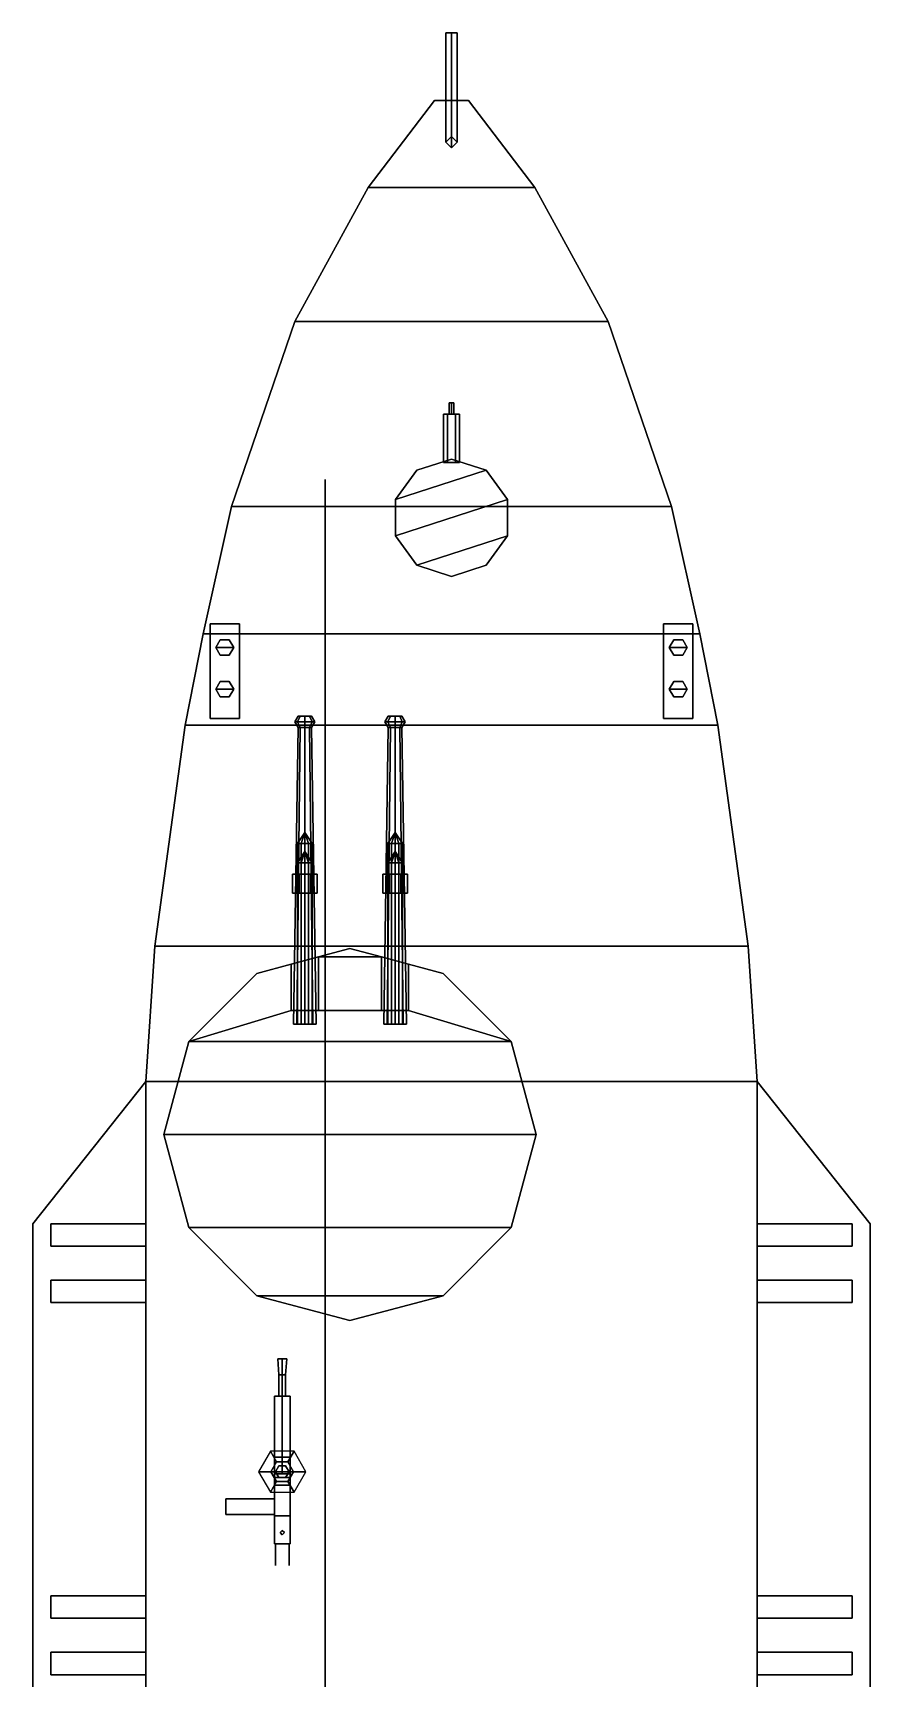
# Model space of a CAD drawing. Header units: millimetres. Extents: x -3.7 to 3.7, y -18 to 52.2.
# Drawn here: x -3.71 to 3.71, y 3.62 to 18.21 of the extents above; entities that cross this region are included whole.
import ezdxf

# ---------------------------------------------------------------- set-up
doc = ezdxf.new("R2010")
doc.units = ezdxf.units.MM
for name, color, linetype in [('barrel', 1, 'Continuous'), ('gun', 1, 'Continuous'), ('gun_mount', 3, 'Continuous'), ('sleeve', 5, 'Continuous'), ('turret', 2, 'Continuous')]:
    doc.layers.add(name, color=color, linetype=linetype)

msp = doc.modelspace()

# ---------------------------------------------------------------- linework, layer by layer
for points in [[(-0.05, 18.21, 3.32), (0, 18.21, 3.27), (0, 17.29, 3.108), (-0.05, 17.24, 3.149)], [(0, 18.21, 3.36), (-0.05, 18.21, 3.32), (-0.05, 17.24, 3.149), (0, 17.19, 3.19)], [(0, 18.21, 3.27), (-0.05, 18.21, 3.32), (0, 18.21, 3.36), (0.05, 18.21, 3.32)], [(0, 18.21, 3.27), (0.05, 18.21, 3.32), (0.05, 17.24, 3.149), (0, 17.29, 3.108)], [(0.05, 18.21, 3.32), (0, 18.21, 3.36), (0, 17.19, 3.19), (0.05, 17.24, 3.149)], [(0.15, 17.61, 1.46), (-0.15, 17.61, 1.46), (-0.74, 16.84, 1.46), (0.74, 16.84, 1.46)], [(-0.74, 16.84, 1.46), (-0.15, 17.61, 1.46), (-0.15, 17.61, -0.39), (-0.74, 16.84, -0.47)], [(-0.15, 17.61, -0.39), (0.15, 17.61, -0.39), (0.74, 16.84, -0.47), (-0.74, 16.84, -0.47)], [(0.15, 17.61, -0.39), (-0.15, 17.61, -0.39), (-0.15, 17.61, 1.46), (0.15, 17.61, 1.46)], [(0.74, 16.84, -0.47), (0.15, 17.61, -0.39), (0.15, 17.61, 1.46), (0.74, 16.84, 1.46)], [(0, 17.29, 1.46), (-0.05, 17.24, 1.46), (-0.05, 17.24, 3.149), (0, 17.29, 3.108)], [(-0.05, 17.24, 1.46), (0, 17.19, 1.46), (0, 17.19, 3.19), (-0.05, 17.24, 3.149)], [(0.05, 17.24, 1.46), (0, 17.29, 1.46), (0, 17.29, 3.108), (0.05, 17.24, 3.149)], [(0, 17.19, 1.46), (0.05, 17.24, 1.46), (0.05, 17.24, 3.149), (0, 17.19, 3.19)], [(0.74, 16.84, 1.46), (-0.74, 16.84, 1.46), (-1.39, 15.65, 1.46), (1.39, 15.65, 1.46)], [(-1.39, 15.65, 1.46), (-0.74, 16.84, 1.46), (-0.74, 16.84, -0.47), (-1.39, 15.65, -0.61)], [(-0.74, 16.84, -0.47), (0.74, 16.84, -0.47), (1.39, 15.65, -0.61), (-1.39, 15.65, -0.61)], [(1.39, 15.65, -0.61), (0.74, 16.84, -0.47), (0.74, 16.84, 1.46), (1.39, 15.65, 1.46)], [(1.39, 15.65, 1.46), (-1.39, 15.65, 1.46), (-1.95, 14.01, 1.46), (1.95, 14.01, 1.46)], [(-1.39, 15.65, -0.61), (1.39, 15.65, -0.61), (1.95, 14.01, -0.76), (-1.95, 14.01, -0.76)], [(-1.95, 14.01, 1.46), (-1.39, 15.65, 1.46), (-1.39, 15.65, -0.61), (-1.95, 14.01, -0.76)], [(1.95, 14.01, -0.76), (1.39, 15.65, -0.61), (1.39, 15.65, 1.46), (1.95, 14.01, 1.46)], [(-1.12, 14.2, 1.46), (-1.12, 3.37, 9.93), (-1.12, 3.37, 9.98), (-1.12, 14.25, 1.46)], [(-1.12, 14.25, 1.46), (-1.12, 3.37, 9.98), (-1.12, 3.37, 9.93), (-1.12, 14.2, 1.46)], [(-1.12, 13.937, 1.665), (-1.12, 3.23, 8.7), (-1.12, 3.19, 8.66), (-1.12, 14.2, 1.46)], [(-1.12, 14.2, 1.46), (-1.12, 3.19, 8.66), (-1.12, 3.23, 8.7), (-1.12, 13.937, 1.665)], [(1.95, 14.01, 1.46), (-1.95, 14.01, 1.46), (-2.2, 12.88, 1.46), (2.2, 12.88, 1.46)], [(-1.95, 14.01, -0.76), (1.95, 14.01, -0.76), (2.2, 12.88, -0.87), (-2.2, 12.88, -0.87)], [(-2.2, 12.88, 1.46), (-1.95, 14.01, 1.46), (-1.95, 14.01, -0.76), (-2.2, 12.88, -0.87)], [(2.2, 12.88, -0.87), (1.95, 14.01, -0.76), (1.95, 14.01, 1.46), (2.2, 12.88, 1.46)], [(2.2, 12.88, 1.46), (-2.2, 12.88, 1.46), (-2.36, 12.07, 1.46), (2.36, 12.07, 1.46)], [(-2.2, 12.88, -0.87), (2.2, 12.88, -0.87), (2.36, 12.07, -0.87), (-2.36, 12.07, -0.87)], [(-2.36, 12.07, 1.46), (-2.2, 12.88, 1.46), (-2.2, 12.88, -0.87), (-2.36, 12.07, -0.87)], [(-2.14, 12.97, 1.6), (-2.14, 12.97, 1.46), (-2.14, 12.13, 1.46), (-2.14, 12.13, 1.6)], [(-1.88, 12.13, 1.6), (-1.88, 12.97, 1.6), (-2.14, 12.97, 1.6), (-2.14, 12.13, 1.6)], [(-1.88, 12.97, 1.6), (-1.88, 12.97, 1.46), (-2.14, 12.97, 1.46), (-2.14, 12.97, 1.6)], [(-1.88, 12.13, 1.46), (-1.88, 12.97, 1.46), (-1.88, 12.97, 1.6), (-1.88, 12.13, 1.6)], [(2.14, 12.97, 1.6), (2.14, 12.97, 1.46), (1.88, 12.97, 1.46), (1.88, 12.97, 1.6)], [(2.14, 12.13, 1.6), (2.14, 12.97, 1.6), (1.88, 12.97, 1.6), (1.88, 12.13, 1.6)], [(1.88, 12.97, 1.6), (1.88, 12.97, 1.46), (1.88, 12.13, 1.46), (1.88, 12.13, 1.6)], [(2.14, 12.13, 1.46), (2.14, 12.97, 1.46), (2.14, 12.97, 1.6), (2.14, 12.13, 1.6)], [(2.36, 12.07, -0.87), (2.2, 12.88, -0.87), (2.2, 12.88, 1.46), (2.36, 12.07, 1.46)], [(-2.05, 12.829, 1.6), (-2.09, 12.76, 1.6), (-2.09, 12.76, 1.79), (-2.05, 12.829, 1.79)], [(-2.09, 12.76, 1.79), (-1.93, 12.76, 1.79), (-1.97, 12.829, 1.79), (-2.05, 12.829, 1.79)], [(-2.09, 12.76, 1.6), (-2.05, 12.691, 1.6), (-2.05, 12.691, 1.79), (-2.09, 12.76, 1.79)], [(-2.05, 12.691, 1.79), (-1.97, 12.691, 1.79), (-1.93, 12.76, 1.79), (-2.09, 12.76, 1.79)], [(-1.97, 12.829, 1.6), (-2.05, 12.829, 1.6), (-2.05, 12.829, 1.79), (-1.97, 12.829, 1.79)], [(-1.93, 12.76, 1.6), (-1.97, 12.829, 1.6), (-1.97, 12.829, 1.79), (-1.93, 12.76, 1.79)], [(-1.97, 12.691, 1.6), (-1.93, 12.76, 1.6), (-1.93, 12.76, 1.79), (-1.97, 12.691, 1.79)], [(1.93, 12.76, 1.79), (2.09, 12.76, 1.79), (2.05, 12.829, 1.79), (1.97, 12.829, 1.79)], [(1.97, 12.829, 1.6), (1.93, 12.76, 1.6), (1.93, 12.76, 1.79), (1.97, 12.829, 1.79)], [(1.93, 12.76, 1.6), (1.97, 12.691, 1.6), (1.97, 12.691, 1.79), (1.93, 12.76, 1.79)], [(1.97, 12.691, 1.79), (2.05, 12.691, 1.79), (2.09, 12.76, 1.79), (1.93, 12.76, 1.79)], [(2.05, 12.829, 1.6), (1.97, 12.829, 1.6), (1.97, 12.829, 1.79), (2.05, 12.829, 1.79)], [(2.09, 12.76, 1.6), (2.05, 12.829, 1.6), (2.05, 12.829, 1.79), (2.09, 12.76, 1.79)], [(2.05, 12.691, 1.6), (2.09, 12.76, 1.6), (2.09, 12.76, 1.79), (2.05, 12.691, 1.79)], [(-2.05, 12.691, 1.6), (-1.97, 12.691, 1.6), (-1.97, 12.691, 1.79), (-2.05, 12.691, 1.79)], [(1.97, 12.691, 1.6), (2.05, 12.691, 1.6), (2.05, 12.691, 1.79), (1.97, 12.691, 1.79)], [(-2.09, 12.39, 1.79), (-1.93, 12.39, 1.79), (-1.97, 12.459, 1.79), (-2.05, 12.459, 1.79)], [(-2.05, 12.459, 1.6), (-2.09, 12.39, 1.6), (-2.09, 12.39, 1.79), (-2.05, 12.459, 1.79)], [(-1.97, 12.459, 1.6), (-2.05, 12.459, 1.6), (-2.05, 12.459, 1.79), (-1.97, 12.459, 1.79)], [(-1.93, 12.39, 1.6), (-1.97, 12.459, 1.6), (-1.97, 12.459, 1.79), (-1.93, 12.39, 1.79)], [(1.97, 12.459, 1.6), (1.93, 12.39, 1.6), (1.93, 12.39, 1.79), (1.97, 12.459, 1.79)], [(1.93, 12.39, 1.79), (2.09, 12.39, 1.79), (2.05, 12.459, 1.79), (1.97, 12.459, 1.79)], [(2.05, 12.459, 1.6), (1.97, 12.459, 1.6), (1.97, 12.459, 1.79), (2.05, 12.459, 1.79)], [(2.09, 12.39, 1.6), (2.05, 12.459, 1.6), (2.05, 12.459, 1.79), (2.09, 12.39, 1.79)], [(-2.05, 12.321, 1.79), (-1.97, 12.321, 1.79), (-1.93, 12.39, 1.79), (-2.09, 12.39, 1.79)], [(-2.09, 12.39, 1.6), (-2.05, 12.321, 1.6), (-2.05, 12.321, 1.79), (-2.09, 12.39, 1.79)], [(-2.05, 12.321, 1.6), (-1.97, 12.321, 1.6), (-1.97, 12.321, 1.79), (-2.05, 12.321, 1.79)], [(-1.97, 12.321, 1.6), (-1.93, 12.39, 1.6), (-1.93, 12.39, 1.79), (-1.97, 12.321, 1.79)], [(1.93, 12.39, 1.6), (1.97, 12.321, 1.6), (1.97, 12.321, 1.79), (1.93, 12.39, 1.79)], [(1.97, 12.321, 1.79), (2.05, 12.321, 1.79), (2.09, 12.39, 1.79), (1.93, 12.39, 1.79)], [(1.97, 12.321, 1.6), (2.05, 12.321, 1.6), (2.05, 12.321, 1.79), (1.97, 12.321, 1.79)], [(2.05, 12.321, 1.6), (2.09, 12.39, 1.6), (2.09, 12.39, 1.79), (2.05, 12.321, 1.79)], [(-2.14, 12.13, 1.6), (-2.14, 12.13, 1.46), (-1.88, 12.13, 1.46), (-1.88, 12.13, 1.6)], [(1.88, 12.13, 1.6), (1.88, 12.13, 1.46), (2.14, 12.13, 1.46), (2.14, 12.13, 1.6)], [(2.36, 12.07, 1.46), (-2.36, 12.07, 1.46), (-2.63, 10.11, 1.46), (2.63, 10.11, 1.46)], [(-2.36, 12.07, -0.87), (2.36, 12.07, -0.87), (2.63, 10.11, -0.87), (-2.63, 10.11, -0.87)], [(-2.63, 10.11, 1.46), (-2.36, 12.07, 1.46), (-2.36, 12.07, -0.87), (-2.63, 10.11, -0.87)], [(2.63, 10.11, -0.87), (2.36, 12.07, -0.87), (2.36, 12.07, 1.46), (2.63, 10.11, 1.46)], [(2.63, 10.11, 1.46), (-2.63, 10.11, 1.46), (-2.71, 8.91, 1.46), (2.71, 8.91, 1.46)], [(-2.63, 10.11, -0.87), (2.63, 10.11, -0.87), (2.71, 8.91, -0.87), (-2.71, 8.91, -0.87)], [(-2.71, 8.91, 1.46), (-2.63, 10.11, 1.46), (-2.63, 10.11, -0.87), (-2.71, 8.91, -0.87)], [(2.71, 8.91, -0.87), (2.63, 10.11, -0.87), (2.63, 10.11, 1.46), (2.71, 8.91, 1.46)], [(-2.71, 8.91, 0.1), (-2.71, 8.91, -0.5), (-3.71, 7.65, -0.5), (-3.71, 7.65, 0.1)], [(-2.71, -12.4, 0.1), (-2.71, 8.91, 0.1), (-3.71, 7.65, 0.1), (-3.71, -11.13, 0.1)], [(-3.71, -11.13, -0.5), (-3.71, 7.65, -0.5), (-2.71, 8.91, -0.5), (-2.71, -12.4, -0.5)], [(-2.71, -12.4, 1.46), (-2.71, 8.91, 1.46), (-2.71, 8.91, 0.1), (-2.71, -12.4, 0.1)], [(-2.71, 8.91, -0.87), (2.71, 8.91, -0.87), (2.71, -12.4, -0.87), (-2.71, -12.4, -0.87)], [(2.71, -17.61, 1.46), (2.71, 8.91, 1.46), (-2.71, 8.91, 1.46), (-2.71, -17.61, 1.46)], [(-2.71, -12.4, -0.5), (-2.71, 8.91, -0.5), (-2.71, 8.91, -0.87), (-2.71, -12.4, -0.87)], [(2.71, -12.4, 0.1), (2.71, 8.91, 0.1), (2.71, 8.91, 1.46), (2.71, -12.4, 1.46)], [(2.71, 8.91, 0.1), (2.71, -12.4, 0.1), (3.71, -11.13, 0.1), (3.71, 7.65, 0.1)], [(3.71, 7.65, -0.5), (3.71, -11.13, -0.5), (2.71, -12.4, -0.5), (2.71, 8.91, -0.5)], [(3.71, 7.65, 0.1), (3.71, 7.65, -0.5), (2.71, 8.91, -0.5), (2.71, 8.91, 0.1)], [(2.71, -12.4, -0.87), (2.71, 8.91, -0.87), (2.71, 8.91, -0.5), (2.71, -12.4, -0.5)], [(-3.71, 7.65, 0.1), (-3.71, 7.65, -0.5), (-3.71, -11.13, -0.5), (-3.71, -11.13, 0.1)], [(-3.55, 7.45, 0.1), (-3.55, 7.65, 0.1), (-2.71, 7.65, 0.75), (-2.71, 7.45, 0.75)], [(-2.71, 7.45, 0.75), (-2.71, 7.65, 0.75), (-3.55, 7.65, 0.1), (-3.55, 7.45, 0.1)], [(2.71, 7.45, 0.75), (2.71, 7.65, 0.75), (3.55, 7.65, 0.1), (3.55, 7.45, 0.1)], [(3.55, 7.45, 0.1), (3.55, 7.65, 0.1), (2.71, 7.65, 0.75), (2.71, 7.45, 0.75)], [(3.71, -11.13, 0.1), (3.71, -11.13, -0.5), (3.71, 7.65, -0.5), (3.71, 7.65, 0.1)], [(-3.55, 6.95, 0.1), (-3.55, 7.15, 0.1), (-2.71, 7.15, 0.75), (-2.71, 6.95, 0.75)], [(-2.71, 6.95, 0.75), (-2.71, 7.15, 0.75), (-3.55, 7.15, 0.1), (-3.55, 6.95, 0.1)], [(2.71, 6.95, 0.75), (2.71, 7.15, 0.75), (3.55, 7.15, 0.1), (3.55, 6.95, 0.1)], [(3.55, 6.95, 0.1), (3.55, 7.15, 0.1), (2.71, 7.15, 0.75), (2.71, 6.95, 0.75)], [(-2.71, 4.15, 0.75), (-2.71, 4.35, 0.75), (-3.55, 4.35, 0.1), (-3.55, 4.15, 0.1)], [(-3.55, 4.15, 0.1), (-3.55, 4.35, 0.1), (-2.71, 4.35, 0.75), (-2.71, 4.15, 0.75)], [(3.55, 4.15, 0.1), (3.55, 4.35, 0.1), (2.71, 4.35, 0.75), (2.71, 4.15, 0.75)], [(2.71, 4.15, 0.75), (2.71, 4.35, 0.75), (3.55, 4.35, 0.1), (3.55, 4.15, 0.1)], [(-2.71, 3.65, 0.75), (-2.71, 3.85, 0.75), (-3.55, 3.85, 0.1), (-3.55, 3.65, 0.1)], [(-3.55, 3.65, 0.1), (-3.55, 3.85, 0.1), (-2.71, 3.85, 0.75), (-2.71, 3.65, 0.75)], [(3.55, 3.65, 0.1), (3.55, 3.85, 0.1), (2.71, 3.85, 0.75), (2.71, 3.65, 0.75)], [(2.71, 3.65, 0.75), (2.71, 3.85, 0.75), (3.55, 3.85, 0.1), (3.55, 3.65, 0.1)]]:
    msp.add_3dface(points)
at = {"layer": 'barrel'}
for points in [[(-1.5, 6.45, 2.85), (-1.46, 6.45, 2.81), (-1.5, 6.45, 2.77), (-1.54, 6.45, 2.81)], [(-1.5, 6.31, 2.78), (-1.53, 6.31, 2.81), (-1.54, 6.45, 2.81), (-1.5, 6.45, 2.77)], [(-1.53, 6.31, 2.81), (-1.5, 6.31, 2.84), (-1.5, 6.45, 2.85), (-1.54, 6.45, 2.81)], [(-1.47, 6.31, 2.81), (-1.5, 6.31, 2.78), (-1.5, 6.45, 2.77), (-1.46, 6.45, 2.81)], [(-1.5, 6.31, 2.84), (-1.47, 6.31, 2.81), (-1.46, 6.45, 2.81), (-1.5, 6.45, 2.85)], [(-1.5, 6.12, 2.78), (-1.53, 6.12, 2.81), (-1.53, 6.31, 2.81), (-1.5, 6.31, 2.78)], [(-1.53, 6.12, 2.81), (-1.5, 6.12, 2.84), (-1.5, 6.31, 2.84), (-1.53, 6.31, 2.81)], [(-1.47, 6.12, 2.81), (-1.5, 6.12, 2.78), (-1.5, 6.31, 2.78), (-1.47, 6.31, 2.81)], [(-1.5, 6.12, 2.84), (-1.47, 6.12, 2.81), (-1.47, 6.31, 2.81), (-1.5, 6.31, 2.84)], [(-1.5, 6.12, 2.88), (-1.43, 6.12, 2.81), (-1.5, 6.12, 2.74), (-1.57, 6.12, 2.81)], [(-1.5, 5.43, 2.74), (-1.57, 5.43, 2.81), (-1.57, 6.12, 2.81), (-1.5, 6.12, 2.74)], [(-1.57, 5.43, 2.81), (-1.5, 5.43, 2.88), (-1.5, 6.12, 2.88), (-1.57, 6.12, 2.81)], [(-1.43, 5.43, 2.81), (-1.5, 5.43, 2.74), (-1.5, 6.12, 2.74), (-1.43, 6.12, 2.81)], [(-1.5, 5.43, 2.88), (-1.43, 5.43, 2.81), (-1.43, 6.12, 2.81), (-1.5, 6.12, 2.88)]]:
    msp.add_3dface(points, dxfattribs=at)
at = {"layer": 'gun'}
for points in [[(0, 14.93, 1.65), (-0.02, 14.93, 1.63), (-0.02, 14.83, 1.63), (0, 14.83, 1.65)], [(-0.02, 14.93, 1.63), (0, 14.93, 1.61), (0, 14.83, 1.61), (-0.02, 14.83, 1.63)], [(0.02, 14.93, 1.63), (0, 14.93, 1.61), (-0.02, 14.93, 1.63), (0, 14.93, 1.65)], [(0.02, 14.93, 1.63), (0, 14.93, 1.65), (0, 14.83, 1.65), (0.02, 14.83, 1.63)], [(0, 14.93, 1.61), (0.02, 14.93, 1.63), (0.02, 14.83, 1.63), (0, 14.83, 1.61)], [(-0.035, 14.83, 1.701), (-0.07, 14.83, 1.64), (-0.07, 14.4, 1.64), (-0.035, 14.4, 1.701)], [(-0.07, 14.83, 1.64), (-0.035, 14.83, 1.579), (-0.035, 14.4, 1.579), (-0.07, 14.4, 1.64)], [(0.07, 14.83, 1.64), (-0.07, 14.83, 1.64), (-0.035, 14.83, 1.701), (0.035, 14.83, 1.701)], [(0.035, 14.83, 1.579), (-0.035, 14.83, 1.579), (-0.07, 14.83, 1.64), (0.07, 14.83, 1.64)], [(0.035, 14.83, 1.701), (-0.035, 14.83, 1.701), (-0.035, 14.4, 1.701), (0.035, 14.4, 1.701)], [(-0.035, 14.83, 1.579), (0.035, 14.83, 1.579), (0.035, 14.4, 1.579), (-0.035, 14.4, 1.579)], [(0.07, 14.83, 1.64), (0.035, 14.83, 1.701), (0.035, 14.4, 1.701), (0.07, 14.4, 1.64)], [(0.035, 14.83, 1.579), (0.07, 14.83, 1.64), (0.07, 14.4, 1.64), (0.035, 14.4, 1.579)], [(-1.36, 12.15, 2.01), (-1.342, 12.15, 1.968), (-1.364, 12.1, 1.946), (-1.39, 12.1, 2.01)], [(-1.342, 12.15, 2.052), (-1.36, 12.15, 2.01), (-1.39, 12.1, 2.01), (-1.364, 12.1, 2.074)], [(-1.3, 12.15, 2.07), (-1.342, 12.15, 2.052), (-1.364, 12.1, 2.074), (-1.3, 12.1, 2.1)], [(-1.342, 12.15, 1.968), (-1.3, 12.15, 1.95), (-1.3, 12.1, 1.92), (-1.364, 12.1, 1.946)], [(-1.24, 12.15, 2.01), (-1.342, 12.15, 1.968), (-1.36, 12.15, 2.01), (-1.258, 12.15, 2.052)], [(-1.258, 12.15, 2.052), (-1.36, 12.15, 2.01), (-1.342, 12.15, 2.052), (-1.3, 12.15, 2.07)], [(-1.258, 12.15, 1.968), (-1.3, 12.15, 1.95), (-1.342, 12.15, 1.968), (-1.24, 12.15, 2.01)], [(-1.258, 12.15, 2.052), (-1.3, 12.15, 2.07), (-1.3, 12.1, 2.1), (-1.236, 12.1, 2.074)], [(-1.3, 12.15, 1.95), (-1.258, 12.15, 1.968), (-1.236, 12.1, 1.946), (-1.3, 12.1, 1.92)], [(-1.258, 12.15, 1.968), (-1.24, 12.15, 2.01), (-1.21, 12.1, 2.01), (-1.236, 12.1, 1.946)], [(-1.24, 12.15, 2.01), (-1.258, 12.15, 2.052), (-1.236, 12.1, 2.074), (-1.21, 12.1, 2.01)], [(-0.542, 12.15, 2.052), (-0.56, 12.15, 2.01), (-0.59, 12.1, 2.01), (-0.564, 12.1, 2.074)], [(-0.56, 12.15, 2.01), (-0.542, 12.15, 1.968), (-0.564, 12.1, 1.946), (-0.59, 12.1, 2.01)], [(-0.542, 12.15, 1.968), (-0.5, 12.15, 1.95), (-0.5, 12.1, 1.92), (-0.564, 12.1, 1.946)], [(-0.5, 12.15, 2.07), (-0.542, 12.15, 2.052), (-0.564, 12.1, 2.074), (-0.5, 12.1, 2.1)], [(-0.458, 12.15, 2.052), (-0.56, 12.15, 2.01), (-0.542, 12.15, 2.052), (-0.5, 12.15, 2.07)], [(-0.44, 12.15, 2.01), (-0.542, 12.15, 1.968), (-0.56, 12.15, 2.01), (-0.458, 12.15, 2.052)], [(-0.458, 12.15, 1.968), (-0.5, 12.15, 1.95), (-0.542, 12.15, 1.968), (-0.44, 12.15, 2.01)], [(-0.5, 12.15, 1.95), (-0.458, 12.15, 1.968), (-0.436, 12.1, 1.946), (-0.5, 12.1, 1.92)], [(-0.458, 12.15, 2.052), (-0.5, 12.15, 2.07), (-0.5, 12.1, 2.1), (-0.436, 12.1, 2.074)], [(-0.44, 12.15, 2.01), (-0.458, 12.15, 2.052), (-0.436, 12.1, 2.074), (-0.41, 12.1, 2.01)], [(-0.458, 12.15, 1.968), (-0.44, 12.15, 2.01), (-0.41, 12.1, 2.01), (-0.436, 12.1, 1.946)], [(-1.36, 12.05, 2.01), (-1.342, 12.05, 1.968), (-1.371, 9.42, 1.939), (-1.4, 9.42, 2.01)], [(-1.342, 12.05, 2.052), (-1.36, 12.05, 2.01), (-1.4, 9.42, 2.01), (-1.371, 9.42, 2.081)], [(-1.36, 12.05, 2.01), (-1.342, 12.05, 2.052), (-1.364, 12.1, 2.074), (-1.39, 12.1, 2.01)], [(-1.342, 12.05, 1.968), (-1.36, 12.05, 2.01), (-1.39, 12.1, 2.01), (-1.364, 12.1, 1.946)], [(-1.3, 12.05, 2.07), (-1.342, 12.05, 2.052), (-1.371, 9.42, 2.081), (-1.3, 9.42, 2.11)], [(-1.342, 12.05, 1.968), (-1.3, 12.05, 1.95), (-1.3, 9.42, 1.91), (-1.371, 9.42, 1.939)], [(-1.342, 12.05, 2.052), (-1.3, 12.05, 2.07), (-1.3, 12.1, 2.1), (-1.364, 12.1, 2.074)], [(-1.3, 12.05, 1.95), (-1.342, 12.05, 1.968), (-1.364, 12.1, 1.946), (-1.3, 12.1, 1.92)], [(-1.3, 12.05, 2.07), (-1.258, 12.05, 2.052), (-1.236, 12.1, 2.074), (-1.3, 12.1, 2.1)], [(-1.258, 12.05, 1.968), (-1.3, 12.05, 1.95), (-1.3, 12.1, 1.92), (-1.236, 12.1, 1.946)], [(-1.258, 12.05, 2.052), (-1.3, 12.05, 2.07), (-1.3, 9.42, 2.11), (-1.229, 9.42, 2.081)], [(-1.3, 12.05, 1.95), (-1.258, 12.05, 1.968), (-1.229, 9.42, 1.939), (-1.3, 9.42, 1.91)], [(-1.258, 12.05, 2.052), (-1.24, 12.05, 2.01), (-1.21, 12.1, 2.01), (-1.236, 12.1, 2.074)], [(-1.24, 12.05, 2.01), (-1.258, 12.05, 1.968), (-1.236, 12.1, 1.946), (-1.21, 12.1, 2.01)], [(-1.258, 12.05, 1.968), (-1.24, 12.05, 2.01), (-1.2, 9.42, 2.01), (-1.229, 9.42, 1.939)], [(-1.24, 12.05, 2.01), (-1.258, 12.05, 2.052), (-1.229, 9.42, 2.081), (-1.2, 9.42, 2.01)], [(-0.542, 12.05, 2.052), (-0.56, 12.05, 2.01), (-0.6, 9.42, 2.01), (-0.571, 9.42, 2.081)], [(-0.56, 12.05, 2.01), (-0.542, 12.05, 1.968), (-0.571, 9.42, 1.939), (-0.6, 9.42, 2.01)], [(-0.542, 12.05, 1.968), (-0.56, 12.05, 2.01), (-0.59, 12.1, 2.01), (-0.564, 12.1, 1.946)], [(-0.56, 12.05, 2.01), (-0.542, 12.05, 2.052), (-0.564, 12.1, 2.074), (-0.59, 12.1, 2.01)], [(-0.542, 12.05, 1.968), (-0.5, 12.05, 1.95), (-0.5, 9.42, 1.91), (-0.571, 9.42, 1.939)], [(-0.5, 12.05, 2.07), (-0.542, 12.05, 2.052), (-0.571, 9.42, 2.081), (-0.5, 9.42, 2.11)], [(-0.5, 12.05, 1.95), (-0.542, 12.05, 1.968), (-0.564, 12.1, 1.946), (-0.5, 12.1, 1.92)], [(-0.542, 12.05, 2.052), (-0.5, 12.05, 2.07), (-0.5, 12.1, 2.1), (-0.564, 12.1, 2.074)], [(-0.458, 12.05, 1.968), (-0.5, 12.05, 1.95), (-0.5, 12.1, 1.92), (-0.436, 12.1, 1.946)], [(-0.5, 12.05, 2.07), (-0.458, 12.05, 2.052), (-0.436, 12.1, 2.074), (-0.5, 12.1, 2.1)], [(-0.5, 12.05, 1.95), (-0.458, 12.05, 1.968), (-0.429, 9.42, 1.939), (-0.5, 9.42, 1.91)], [(-0.458, 12.05, 2.052), (-0.5, 12.05, 2.07), (-0.5, 9.42, 2.11), (-0.429, 9.42, 2.081)], [(-0.44, 12.05, 2.01), (-0.458, 12.05, 1.968), (-0.436, 12.1, 1.946), (-0.41, 12.1, 2.01)], [(-0.458, 12.05, 2.052), (-0.44, 12.05, 2.01), (-0.41, 12.1, 2.01), (-0.436, 12.1, 2.074)], [(-0.44, 12.05, 2.01), (-0.458, 12.05, 2.052), (-0.429, 9.42, 2.081), (-0.4, 9.42, 2.01)], [(-0.458, 12.05, 1.968), (-0.44, 12.05, 2.01), (-0.4, 9.42, 2.01), (-0.429, 9.42, 1.939)], [(-1.43, 4.81, 2.91), (-1.43, 5.43, 2.91), (-1.57, 5.43, 2.91), (-1.57, 4.81, 2.91)], [(-1.57, 4.81, 2.72), (-1.57, 5.43, 2.72), (-1.43, 5.43, 2.72), (-1.43, 4.81, 2.72)], [(-1.57, 5.43, 2.91), (-1.57, 5.43, 2.72), (-1.57, 4.81, 2.72), (-1.57, 4.81, 2.91)], [(-1.43, 5.43, 2.91), (-1.43, 5.43, 2.72), (-1.57, 5.43, 2.72), (-1.57, 5.43, 2.91)], [(-1.43, 5.4, 2.99), (-1.43, 5.4, 2.91), (-1.57, 5.4, 2.91), (-1.57, 5.4, 2.99)], [(-1.57, 5.4, 2.99), (-1.57, 5.4, 2.91), (-1.57, 5.06, 2.91), (-1.57, 5.06, 2.99)], [(-1.43, 5.06, 2.99), (-1.43, 5.4, 2.99), (-1.57, 5.4, 2.99), (-1.57, 5.06, 2.99)], [(-1.43, 4.81, 2.72), (-1.43, 5.43, 2.72), (-1.43, 5.43, 2.91), (-1.43, 4.81, 2.91)], [(-1.43, 5.06, 2.91), (-1.43, 5.4, 2.91), (-1.43, 5.4, 2.99), (-1.43, 5.06, 2.99)], [(-1.57, 5.21, 3.02), (-1.57, 5.21, 2.6), (-2, 5.21, 2.6), (-2, 5.21, 3.02)], [(-2, 5.21, 3.02), (-2, 5.21, 2.6), (-2, 5.07, 2.6), (-2, 5.07, 3.02)], [(-2, 5.07, 2.6), (-2, 5.21, 2.6), (-1.57, 5.21, 2.6), (-1.57, 5.07, 2.6)], [(-1.57, 5.07, 3.02), (-1.57, 5.21, 3.02), (-2, 5.21, 3.02), (-2, 5.07, 3.02)], [(-1.57, 5.07, 2.6), (-1.57, 5.21, 2.6), (-1.57, 5.21, 2.72), (-1.57, 5.07, 2.72)], [(-1.57, 5.07, 2.99), (-1.57, 5.21, 2.99), (-1.57, 5.21, 3.02), (-1.57, 5.07, 3.02)], [(-2, 5.07, 3.02), (-2, 5.07, 2.6), (-1.57, 5.07, 2.6), (-1.57, 5.07, 3.02)], [(-1.57, 5.06, 2.99), (-1.57, 5.06, 2.91), (-1.43, 5.06, 2.91), (-1.43, 5.06, 2.99)], [(-1.5, 4.93, 2.91), (-1.52, 4.91, 2.91), (-1.52, 4.91, 3.18), (-1.5, 4.93, 3.18)], [(-1.48, 4.91, 3.18), (-1.5, 4.93, 3.18), (-1.52, 4.91, 3.18), (-1.5, 4.89, 3.18)], [(-1.52, 4.91, 2.91), (-1.5, 4.89, 2.91), (-1.5, 4.89, 3.18), (-1.52, 4.91, 3.18)], [(-1.48, 4.91, 2.91), (-1.5, 4.93, 2.91), (-1.5, 4.93, 3.18), (-1.48, 4.91, 3.18)], [(-1.5, 4.89, 2.91), (-1.48, 4.91, 2.91), (-1.48, 4.91, 3.18), (-1.5, 4.89, 3.18)], [(-1.57, 4.81, 2.91), (-1.57, 4.81, 2.72), (-1.43, 4.81, 2.72), (-1.43, 4.81, 2.91)], [(-1.56, 4.81, 2.88), (-1.56, 4.81, 2.76), (-1.56, 4.62, 2.76), (-1.56, 4.62, 2.88)], [(-1.44, 4.81, 2.88), (-1.44, 4.81, 2.76), (-1.44, 4.62, 2.76), (-1.44, 4.62, 2.88)]]:
    msp.add_3dface(points, dxfattribs=at)
at = {"layer": 'gun_mount'}
for points in [[(-1.605, 5.632, 1.46), (-1.71, 5.45, 1.46), (-1.6, 5.45, 2.08), (-1.55, 5.537, 2.08)], [(-1.395, 5.632, 1.46), (-1.605, 5.632, 1.46), (-1.55, 5.537, 2.08), (-1.45, 5.537, 2.08)], [(-1.29, 5.45, 1.46), (-1.395, 5.632, 1.46), (-1.45, 5.537, 2.08), (-1.4, 5.45, 2.08)], [(-1.71, 5.45, 1.46), (-1.605, 5.268, 1.46), (-1.55, 5.363, 2.08), (-1.6, 5.45, 2.08)], [(-1.55, 5.537, 2.08), (-1.6, 5.45, 2.08), (-1.6, 5.45, 2.37), (-1.55, 5.537, 2.37)], [(-1.45, 5.537, 2.37), (-1.55, 5.537, 2.37), (-1.6, 5.45, 2.37), (-1.4, 5.45, 2.37)], [(-1.6, 5.45, 2.08), (-1.55, 5.363, 2.08), (-1.55, 5.363, 2.37), (-1.6, 5.45, 2.37)], [(-1.4, 5.45, 2.37), (-1.6, 5.45, 2.37), (-1.55, 5.363, 2.37), (-1.45, 5.363, 2.37)], [(-1.53, 5.502, 2.37), (-1.56, 5.45, 2.37), (-1.56, 5.45, 2.56), (-1.53, 5.502, 2.56)], [(-1.56, 5.45, 2.37), (-1.53, 5.398, 2.37), (-1.53, 5.398, 2.56), (-1.56, 5.45, 2.56)], [(-1.45, 5.537, 2.08), (-1.55, 5.537, 2.08), (-1.55, 5.537, 2.37), (-1.45, 5.537, 2.37)], [(-1.47, 5.502, 2.37), (-1.53, 5.502, 2.37), (-1.53, 5.502, 2.56), (-1.47, 5.502, 2.56)], [(-1.44, 5.45, 2.37), (-1.47, 5.502, 2.37), (-1.47, 5.502, 2.56), (-1.44, 5.45, 2.56)], [(-1.47, 5.398, 2.37), (-1.44, 5.45, 2.37), (-1.44, 5.45, 2.56), (-1.47, 5.398, 2.56)], [(-1.4, 5.45, 2.08), (-1.45, 5.537, 2.08), (-1.45, 5.537, 2.37), (-1.4, 5.45, 2.37)], [(-1.45, 5.363, 2.08), (-1.4, 5.45, 2.08), (-1.4, 5.45, 2.37), (-1.45, 5.363, 2.37)], [(-1.395, 5.268, 1.46), (-1.29, 5.45, 1.46), (-1.4, 5.45, 2.08), (-1.45, 5.363, 2.08)], [(-1.605, 5.268, 1.46), (-1.395, 5.268, 1.46), (-1.45, 5.363, 2.08), (-1.55, 5.363, 2.08)], [(-1.55, 5.363, 2.08), (-1.45, 5.363, 2.08), (-1.45, 5.363, 2.37), (-1.55, 5.363, 2.37)], [(-1.53, 5.398, 2.37), (-1.47, 5.398, 2.37), (-1.47, 5.398, 2.56), (-1.53, 5.398, 2.56)]]:
    msp.add_3dface(points, dxfattribs=at)
at = {"layer": 'sleeve'}
for points in [[(-1.365, 11.02, 1.84), (-1.332, 11.02, 1.896), (-1.3, 11.12, 1.84)], [(-1.332, 11.02, 1.784), (-1.365, 11.02, 1.84), (-1.3, 11.12, 1.84)], [(-1.332, 11.02, 1.896), (-1.267, 11.02, 1.896), (-1.3, 11.12, 1.84)], [(-1.267, 11.02, 1.784), (-1.332, 11.02, 1.784), (-1.3, 11.12, 1.84)], [(-1.267, 11.02, 1.896), (-1.235, 11.02, 1.84), (-1.3, 11.12, 1.84)], [(-1.235, 11.02, 1.84), (-1.267, 11.02, 1.784), (-1.3, 11.12, 1.84)], [(-0.532, 11.02, 1.784), (-0.565, 11.02, 1.84), (-0.5, 11.12, 1.84)], [(-0.565, 11.02, 1.84), (-0.532, 11.02, 1.896), (-0.5, 11.12, 1.84)], [(-0.467, 11.02, 1.784), (-0.532, 11.02, 1.784), (-0.5, 11.12, 1.84)], [(-0.532, 11.02, 1.896), (-0.467, 11.02, 1.896), (-0.5, 11.12, 1.84)], [(-0.435, 11.02, 1.84), (-0.467, 11.02, 1.784), (-0.5, 11.12, 1.84)], [(-0.467, 11.02, 1.896), (-0.435, 11.02, 1.84), (-0.5, 11.12, 1.84)], [(-1.365, 11.02, 1.84), (-1.332, 11.02, 1.784), (-1.332, 9.42, 1.784), (-1.365, 9.42, 1.84)], [(-1.332, 11.02, 1.896), (-1.365, 11.02, 1.84), (-1.365, 9.42, 1.84), (-1.332, 9.42, 1.896)], [(-1.332, 10.85, 2.124), (-1.365, 10.85, 2.18), (-1.3, 10.95, 2.18)], [(-1.365, 10.85, 2.18), (-1.332, 10.85, 2.236), (-1.3, 10.95, 2.18)], [(-1.332, 11.02, 1.784), (-1.267, 11.02, 1.784), (-1.267, 9.42, 1.784), (-1.332, 9.42, 1.784)], [(-1.267, 11.02, 1.896), (-1.332, 11.02, 1.896), (-1.332, 9.42, 1.896), (-1.267, 9.42, 1.896)], [(-1.267, 10.85, 2.124), (-1.332, 10.85, 2.124), (-1.3, 10.95, 2.18)], [(-1.332, 10.85, 2.236), (-1.267, 10.85, 2.236), (-1.3, 10.95, 2.18)], [(-1.235, 10.85, 2.18), (-1.267, 10.85, 2.124), (-1.3, 10.95, 2.18)], [(-1.267, 10.85, 2.236), (-1.235, 10.85, 2.18), (-1.3, 10.95, 2.18)], [(-1.267, 11.02, 1.784), (-1.235, 11.02, 1.84), (-1.235, 9.42, 1.84), (-1.267, 9.42, 1.784)], [(-1.235, 11.02, 1.84), (-1.267, 11.02, 1.896), (-1.267, 9.42, 1.896), (-1.235, 9.42, 1.84)], [(-0.532, 11.02, 1.896), (-0.565, 11.02, 1.84), (-0.565, 9.42, 1.84), (-0.532, 9.42, 1.896)], [(-0.565, 11.02, 1.84), (-0.532, 11.02, 1.784), (-0.532, 9.42, 1.784), (-0.565, 9.42, 1.84)], [(-0.565, 10.85, 2.18), (-0.532, 10.85, 2.236), (-0.5, 10.95, 2.18)], [(-0.532, 10.85, 2.124), (-0.565, 10.85, 2.18), (-0.5, 10.95, 2.18)], [(-0.467, 11.02, 1.896), (-0.532, 11.02, 1.896), (-0.532, 9.42, 1.896), (-0.467, 9.42, 1.896)], [(-0.532, 11.02, 1.784), (-0.467, 11.02, 1.784), (-0.467, 9.42, 1.784), (-0.532, 9.42, 1.784)], [(-0.532, 10.85, 2.236), (-0.467, 10.85, 2.236), (-0.5, 10.95, 2.18)], [(-0.467, 10.85, 2.124), (-0.532, 10.85, 2.124), (-0.5, 10.95, 2.18)], [(-0.467, 10.85, 2.236), (-0.435, 10.85, 2.18), (-0.5, 10.95, 2.18)], [(-0.435, 10.85, 2.18), (-0.467, 10.85, 2.124), (-0.5, 10.95, 2.18)], [(-0.435, 11.02, 1.84), (-0.467, 11.02, 1.896), (-0.467, 9.42, 1.896), (-0.435, 9.42, 1.84)], [(-0.467, 11.02, 1.784), (-0.435, 11.02, 1.84), (-0.435, 9.42, 1.84), (-0.467, 9.42, 1.784)], [(-1.332, 10.85, 2.236), (-1.365, 10.85, 2.18), (-1.365, 9.42, 2.18), (-1.332, 9.42, 2.236)], [(-1.365, 10.85, 2.18), (-1.332, 10.85, 2.124), (-1.332, 9.42, 2.124), (-1.365, 9.42, 2.18)], [(-1.267, 10.85, 2.236), (-1.332, 10.85, 2.236), (-1.332, 9.42, 2.236), (-1.267, 9.42, 2.236)], [(-1.332, 10.85, 2.124), (-1.267, 10.85, 2.124), (-1.267, 9.42, 2.124), (-1.332, 9.42, 2.124)], [(-1.235, 10.85, 2.18), (-1.267, 10.85, 2.236), (-1.267, 9.42, 2.236), (-1.235, 9.42, 2.18)], [(-1.267, 10.85, 2.124), (-1.235, 10.85, 2.18), (-1.235, 9.42, 2.18), (-1.267, 9.42, 2.124)], [(-0.565, 10.85, 2.18), (-0.532, 10.85, 2.124), (-0.532, 9.42, 2.124), (-0.565, 9.42, 2.18)], [(-0.532, 10.85, 2.236), (-0.565, 10.85, 2.18), (-0.565, 9.42, 2.18), (-0.532, 9.42, 2.236)], [(-0.532, 10.85, 2.124), (-0.467, 10.85, 2.124), (-0.467, 9.42, 2.124), (-0.532, 9.42, 2.124)], [(-0.467, 10.85, 2.236), (-0.532, 10.85, 2.236), (-0.532, 9.42, 2.236), (-0.467, 9.42, 2.236)], [(-0.467, 10.85, 2.124), (-0.435, 10.85, 2.18), (-0.435, 9.42, 2.18), (-0.467, 9.42, 2.124)], [(-0.435, 10.85, 2.18), (-0.467, 10.85, 2.236), (-0.467, 9.42, 2.236), (-0.435, 9.42, 2.18)], [(-1.22, 10.75, 2.18), (-1.19, 10.75, 2.01), (-1.41, 10.75, 2.01), (-1.38, 10.75, 2.18)], [(-1.41, 10.75, 2.01), (-1.41, 10.58, 2.01), (-1.38, 10.58, 2.18), (-1.38, 10.75, 2.18)], [(-1.38, 10.75, 1.84), (-1.41, 10.75, 2.01), (-1.19, 10.75, 2.01), (-1.22, 10.75, 1.84)], [(-1.38, 10.58, 1.84), (-1.41, 10.58, 2.01), (-1.41, 10.75, 2.01), (-1.38, 10.75, 1.84)], [(-1.38, 10.75, 2.18), (-1.38, 10.58, 2.18), (-1.35, 10.58, 2.27), (-1.35, 10.75, 2.27)], [(-1.25, 10.75, 2.27), (-1.22, 10.75, 2.18), (-1.38, 10.75, 2.18), (-1.35, 10.75, 2.27)], [(-1.35, 10.58, 1.75), (-1.38, 10.58, 1.84), (-1.38, 10.75, 1.84), (-1.35, 10.75, 1.75)], [(-1.35, 10.75, 1.75), (-1.38, 10.75, 1.84), (-1.22, 10.75, 1.84), (-1.25, 10.75, 1.75)], [(-1.25, 10.75, 1.75), (-1.25, 10.58, 1.75), (-1.35, 10.58, 1.75), (-1.35, 10.75, 1.75)], [(-1.35, 10.75, 2.27), (-1.35, 10.58, 2.27), (-1.25, 10.58, 2.27), (-1.25, 10.75, 2.27)], [(-1.25, 10.58, 2.27), (-1.22, 10.58, 2.18), (-1.22, 10.75, 2.18), (-1.25, 10.75, 2.27)], [(-1.22, 10.75, 1.84), (-1.22, 10.58, 1.84), (-1.25, 10.58, 1.75), (-1.25, 10.75, 1.75)], [(-1.22, 10.58, 2.18), (-1.19, 10.58, 2.01), (-1.19, 10.75, 2.01), (-1.22, 10.75, 2.18)], [(-1.19, 10.75, 2.01), (-1.19, 10.58, 2.01), (-1.22, 10.58, 1.84), (-1.22, 10.75, 1.84)], [(-0.58, 10.58, 1.84), (-0.61, 10.58, 2.01), (-0.61, 10.75, 2.01), (-0.58, 10.75, 1.84)], [(-0.58, 10.75, 1.84), (-0.61, 10.75, 2.01), (-0.39, 10.75, 2.01), (-0.42, 10.75, 1.84)], [(-0.61, 10.75, 2.01), (-0.61, 10.58, 2.01), (-0.58, 10.58, 2.18), (-0.58, 10.75, 2.18)], [(-0.42, 10.75, 2.18), (-0.39, 10.75, 2.01), (-0.61, 10.75, 2.01), (-0.58, 10.75, 2.18)], [(-0.45, 10.75, 2.27), (-0.42, 10.75, 2.18), (-0.58, 10.75, 2.18), (-0.55, 10.75, 2.27)], [(-0.58, 10.75, 2.18), (-0.58, 10.58, 2.18), (-0.55, 10.58, 2.27), (-0.55, 10.75, 2.27)], [(-0.55, 10.75, 1.75), (-0.58, 10.75, 1.84), (-0.42, 10.75, 1.84), (-0.45, 10.75, 1.75)], [(-0.55, 10.58, 1.75), (-0.58, 10.58, 1.84), (-0.58, 10.75, 1.84), (-0.55, 10.75, 1.75)], [(-0.45, 10.75, 1.75), (-0.45, 10.58, 1.75), (-0.55, 10.58, 1.75), (-0.55, 10.75, 1.75)], [(-0.55, 10.75, 2.27), (-0.55, 10.58, 2.27), (-0.45, 10.58, 2.27), (-0.45, 10.75, 2.27)], [(-0.45, 10.58, 2.27), (-0.42, 10.58, 2.18), (-0.42, 10.75, 2.18), (-0.45, 10.75, 2.27)], [(-0.42, 10.75, 1.84), (-0.42, 10.58, 1.84), (-0.45, 10.58, 1.75), (-0.45, 10.75, 1.75)], [(-0.39, 10.75, 2.01), (-0.39, 10.58, 2.01), (-0.42, 10.58, 1.84), (-0.42, 10.75, 1.84)], [(-0.42, 10.58, 2.18), (-0.39, 10.58, 2.01), (-0.39, 10.75, 2.01), (-0.42, 10.75, 2.18)], [(-1.38, 10.58, 2.18), (-1.41, 10.58, 2.01), (-1.19, 10.58, 2.01), (-1.22, 10.58, 2.18)], [(-1.22, 10.58, 1.84), (-1.19, 10.58, 2.01), (-1.41, 10.58, 2.01), (-1.38, 10.58, 1.84)], [(-1.35, 10.58, 2.27), (-1.38, 10.58, 2.18), (-1.22, 10.58, 2.18), (-1.25, 10.58, 2.27)], [(-1.25, 10.58, 1.75), (-1.22, 10.58, 1.84), (-1.38, 10.58, 1.84), (-1.35, 10.58, 1.75)], [(-0.42, 10.58, 1.84), (-0.39, 10.58, 2.01), (-0.61, 10.58, 2.01), (-0.58, 10.58, 1.84)], [(-0.58, 10.58, 2.18), (-0.61, 10.58, 2.01), (-0.39, 10.58, 2.01), (-0.42, 10.58, 2.18)], [(-0.55, 10.58, 2.27), (-0.58, 10.58, 2.18), (-0.42, 10.58, 2.18), (-0.45, 10.58, 2.27)], [(-0.45, 10.58, 1.75), (-0.42, 10.58, 1.84), (-0.58, 10.58, 1.84), (-0.55, 10.58, 1.75)]]:
    msp.add_3dface(points, dxfattribs=at)
at = {"layer": 'turret'}
for points in [[(-0.495, 14.071, 1.93), (0.306, 14.331, 1.93), (0, 14.43, 1.93), (-0.306, 14.331, 1.93)], [(-0.495, 14.071, 1.93), (-0.306, 14.331, 1.93), (-0.306, 14.331, 1.46), (-0.495, 14.071, 1.46)], [(-0.495, 13.749, 1.93), (0.495, 14.071, 1.93), (0.306, 14.331, 1.93), (-0.495, 14.071, 1.93)], [(-0.306, 14.331, 1.93), (0, 14.43, 1.93), (0, 14.43, 1.46), (-0.306, 14.331, 1.46)], [(0, 14.43, 1.93), (0.306, 14.331, 1.93), (0.306, 14.331, 1.46), (0, 14.43, 1.46)], [(0.306, 14.331, 1.93), (0.495, 14.071, 1.93), (0.495, 14.071, 1.46), (0.306, 14.331, 1.46)], [(-0.495, 13.749, 1.93), (-0.495, 14.071, 1.93), (-0.495, 14.071, 1.46), (-0.495, 13.749, 1.46)], [(-0.306, 13.489, 1.93), (0.495, 13.749, 1.93), (0.495, 14.071, 1.93), (-0.495, 13.749, 1.93)], [(0.495, 14.071, 1.93), (0.495, 13.749, 1.93), (0.495, 13.749, 1.46), (0.495, 14.071, 1.46)], [(-0.306, 13.489, 1.93), (-0.495, 13.749, 1.93), (-0.495, 13.749, 1.46), (-0.306, 13.489, 1.46)], [(0, 13.39, 1.93), (0.306, 13.489, 1.93), (0.495, 13.749, 1.93), (-0.306, 13.489, 1.93)], [(0.495, 13.749, 1.93), (0.306, 13.489, 1.93), (0.306, 13.489, 1.46), (0.495, 13.749, 1.46)], [(0, 13.39, 1.93), (-0.306, 13.489, 1.93), (-0.306, 13.489, 1.46), (0, 13.39, 1.46)], [(0.306, 13.489, 1.93), (0, 13.39, 1.93), (0, 13.39, 1.46), (0.306, 13.489, 1.46)], [(-0.9, 10.09, 1.46), (-1.725, 9.869, 1.46), (-1.42, 9.951, 1.66), (-1.18, 10.015, 1.66)], [(-0.9, 10.09, 1.46), (-1.18, 10.015, 1.66), (-1.18, 10.015, 2.46), (-0.9, 10.09, 2.46)], [(-0.9, 10.09, 2.46), (-1.18, 10.015, 2.46), (-0.62, 10.015, 2.46), (-0.9, 10.09, 2.46)], [(-0.075, 9.869, 1.46), (-0.9, 10.09, 1.46), (-0.62, 10.015, 1.66), (-0.38, 9.951, 1.66)], [(-0.62, 10.015, 1.66), (-0.9, 10.09, 1.46), (-0.9, 10.09, 2.46), (-0.62, 10.015, 2.46)], [(-1.725, 9.869, 2.46), (-2.329, 9.265, 2.46), (-1.42, 9.54, 2.46), (-1.42, 9.951, 2.46)], [(-1.42, 9.951, 1.66), (-1.725, 9.869, 1.46), (-1.725, 9.869, 2.46), (-1.42, 9.951, 2.46)], [(-1.18, 10.015, 1.66), (-1.42, 9.951, 1.66), (-1.42, 9.54, 1.66), (-1.18, 9.54, 1.66)], [(-1.42, 9.54, 1.66), (-1.42, 9.951, 1.66), (-1.42, 9.951, 2.46), (-1.42, 9.54, 2.46)], [(-1.18, 10.015, 1.66), (-1.18, 9.54, 1.66), (-1.18, 9.54, 2.46), (-1.18, 10.015, 2.46)], [(-1.18, 10.015, 2.46), (-1.18, 9.54, 2.46), (-0.62, 9.54, 2.46), (-0.62, 10.015, 2.46)], [(-0.62, 9.54, 1.66), (-0.62, 10.015, 1.66), (-0.62, 10.015, 2.46), (-0.62, 9.54, 2.46)], [(-0.38, 9.951, 1.66), (-0.62, 10.015, 1.66), (-0.62, 9.54, 1.66), (-0.38, 9.54, 1.66)], [(-0.38, 9.951, 1.66), (-0.38, 9.54, 1.66), (-0.38, 9.54, 2.46), (-0.38, 9.951, 2.46)], [(-0.075, 9.869, 1.46), (-0.38, 9.951, 1.66), (-0.38, 9.951, 2.46), (-0.075, 9.869, 2.46)], [(-0.075, 9.869, 2.46), (-0.38, 9.951, 2.46), (-0.38, 9.54, 2.46), (0.529, 9.265, 2.46)], [(-1.725, 9.869, 1.46), (-2.329, 9.265, 1.46), (-2.329, 9.265, 2.46), (-1.725, 9.869, 2.46)], [(0.529, 9.265, 1.46), (-0.075, 9.869, 1.46), (-0.075, 9.869, 2.46), (0.529, 9.265, 2.46)], [(-1.42, 9.54, 2.46), (-2.329, 9.265, 2.46), (0.529, 9.265, 2.46), (-0.38, 9.54, 2.46)], [(-1.18, 9.54, 1.66), (-1.42, 9.54, 1.66), (-1.42, 9.54, 2.46), (-1.18, 9.54, 2.46)], [(-0.38, 9.54, 1.66), (-0.62, 9.54, 1.66), (-0.62, 9.54, 2.46), (-0.38, 9.54, 2.46)], [(-2.329, 9.265, 1.46), (-2.55, 8.44, 1.46), (-2.55, 8.44, 2.46), (-2.329, 9.265, 2.46)], [(-2.329, 9.265, 2.46), (-2.55, 8.44, 2.46), (0.75, 8.44, 2.46), (0.529, 9.265, 2.46)], [(0.75, 8.44, 1.46), (0.529, 9.265, 1.46), (0.529, 9.265, 2.46), (0.75, 8.44, 2.46)], [(-2.55, 8.44, 1.46), (-2.329, 7.615, 1.46), (-2.329, 7.615, 2.46), (-2.55, 8.44, 2.46)], [(-2.55, 8.44, 2.46), (-2.329, 7.615, 2.46), (0.529, 7.615, 2.46), (0.75, 8.44, 2.46)], [(0.529, 7.615, 1.46), (0.75, 8.44, 1.46), (0.75, 8.44, 2.46), (0.529, 7.615, 2.46)], [(-2.329, 7.615, 1.46), (-1.725, 7.011, 1.46), (-1.725, 7.011, 2.46), (-2.329, 7.615, 2.46)], [(-2.329, 7.615, 2.46), (-1.725, 7.011, 2.46), (-0.075, 7.011, 2.46), (0.529, 7.615, 2.46)], [(-0.075, 7.011, 1.46), (0.529, 7.615, 1.46), (0.529, 7.615, 2.46), (-0.075, 7.011, 2.46)], [(-1.725, 7.011, 1.46), (-0.9, 6.79, 1.46), (-0.9, 6.79, 2.46), (-1.725, 7.011, 2.46)], [(-1.725, 7.011, 2.46), (-0.9, 6.79, 2.46), (-0.9, 6.79, 2.46), (-0.075, 7.011, 2.46)], [(-0.9, 6.79, 1.46), (-0.075, 7.011, 1.46), (-0.075, 7.011, 2.46), (-0.9, 6.79, 2.46)], [(-1.57, 5.58, 2.56), (-1.57, 5.38, 2.77), (-1.57, 5.31, 2.74), (-1.57, 5.33, 2.56)], [(-1.57, 5.38, 2.77), (-1.57, 5.58, 2.56), (-1.57, 5.33, 2.56), (-1.57, 5.31, 2.74)], [(-1.43, 5.33, 2.56), (-1.57, 5.33, 2.56), (-1.57, 5.58, 2.56), (-1.43, 5.58, 2.56)], [(-1.43, 5.58, 2.56), (-1.57, 5.58, 2.56), (-1.57, 5.33, 2.56), (-1.43, 5.33, 2.56)], [(-1.43, 5.31, 2.74), (-1.43, 5.33, 2.56), (-1.43, 5.58, 2.56), (-1.43, 5.38, 2.77)], [(-1.43, 5.38, 2.77), (-1.43, 5.58, 2.56), (-1.43, 5.33, 2.56), (-1.43, 5.31, 2.74)]]:
    msp.add_3dface(points, dxfattribs=at)

doc.saveas('drawing.dxf')
